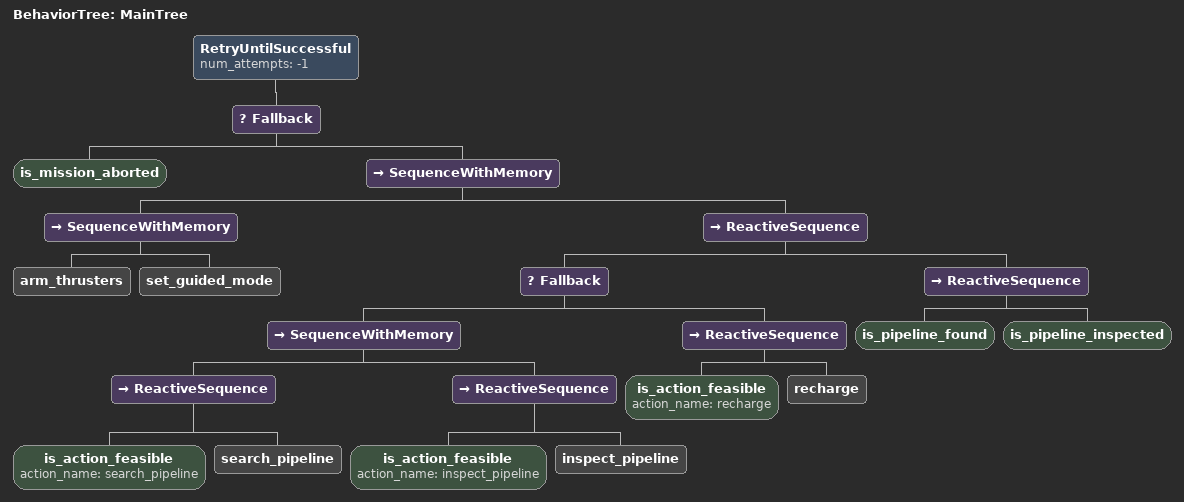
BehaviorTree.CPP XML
<?xml version="1.0" encoding="UTF-8"?>
<root BTCPP_format="4"
      main_tree_to_execute="MainTree">
  <BehaviorTree ID="MainTree">
    <RetryUntilSuccessful num_attempts="-1">
      <Fallback>
        <is_mission_aborted/>
        <SequenceWithMemory>
          <SequenceWithMemory>
            <arm_thrusters/>
            <set_guided_mode/>
          </SequenceWithMemory>
          <ReactiveSequence>
            <Fallback>
              <SequenceWithMemory>
                <ReactiveSequence>
                  <is_action_feasible action_name="search_pipeline"/>
                  <search_pipeline/>
                </ReactiveSequence>
                <ReactiveSequence>
                  <is_action_feasible action_name="inspect_pipeline"/>
                  <inspect_pipeline/>
                </ReactiveSequence>
              </SequenceWithMemory>
              <ReactiveSequence>
                <is_action_feasible action_name="recharge"/>
                <recharge/>
              </ReactiveSequence>
            </Fallback>
            <ReactiveSequence>
              <is_pipeline_found/>
              <is_pipeline_inspected/>
            </ReactiveSequence>
          </ReactiveSequence>
        </SequenceWithMemory>
      </Fallback>
    </RetryUntilSuccessful>
  </BehaviorTree>

</root>
